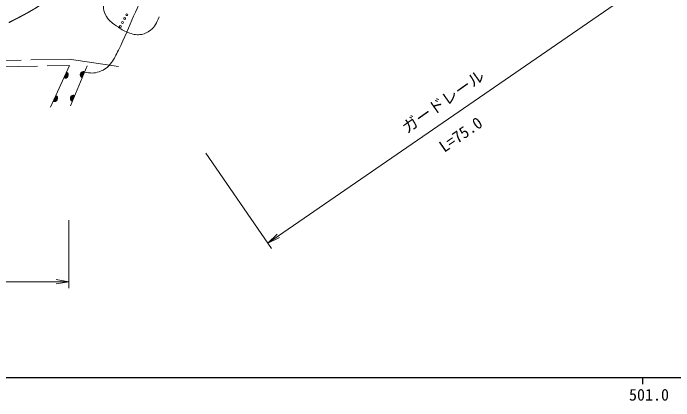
# Model space of a CAD drawing. Units: millimetres, scale not verified. Extents: x 40000 to 680000, y 20000 to 380000.
# Drawn here: x 469985 to 572861, y 201383 to 261813 of the extents above; entities that cross this region are included whole.
import ezdxf
from ezdxf.enums import TextEntityAlignment as Align

# ---------------------------------------------------------------- set-up
doc = ezdxf.new("R2010")
doc.units = ezdxf.units.MM
doc.header["$LTSCALE"] = 1000
doc.linetypes.add('CHAIN', pattern=[18.5, 12, -1.5, 3.5, -1.5])
doc.linetypes.add('DASHED', pattern=[7.5, 6, -1.5])
for name, color, linetype, lineweight in [('M-BMK', 2, 'CHAIN', 13), ('M-STR-HTXT', 7, 'Continuous', 13), ('M-TTL-BAND', 7, 'Continuous', 25), ('M-WORK', 1, 'Continuous', 13)]:
    doc.layers.add(name, color=color, linetype=linetype, lineweight=lineweight)
doc.styles.add('ＭＳ ゴシック', font='')
doc.styles.get('ＭＳ ゴシック').set_extended_font_data('MS Gothic')

# ---------------------------------------------------------------- blocks, each defined once
blk = doc.blocks.new('open_arrow')
at = {"color": 0, "linetype": 'Continuous', "lineweight": -2}
blk.add_lwpolyline([(7.5, 1.25), (0, 0), (7.5, -1.25)], dxfattribs=at)

msp = doc.modelspace()

# ---------------------------------------------------------------- linework, layer by layer
at = {"layer": 'M-BMK'}
msp.add_open_spline([(479426, 266729), (475334, 263862), (474194, 262852), (470497, 260962), (469703, 260556), (469268, 260308), (468448, 259958), (465612, 258749), (463840, 258569), (460838, 257868), (459252, 257497), (458320, 257511), (456698, 257366), (451975, 256943), (449307, 257034), (444572, 256780), (439393, 256503), (436500, 256165), (431317, 255986), (428199, 255878), (426446, 255883), (423330, 256028), (416432, 256347), (412550, 256598), (405726, 257658), (396791, 259047), (393570, 260198), (383292, 263372)], degree=3, knots=[0, 0, 0, 0, 1, 1, 1, 2, 2, 2, 3, 3, 3, 4, 4, 4, 5, 5, 5, 6, 6, 6, 7, 7, 7, 8, 8, 8, 9, 9, 9, 9], dxfattribs=at)
at = {"layer": 'M-STR-HTXT'}
for p, q in [((566226, 264963), (509636, 225968)), ((499978, 239985), (510204, 225144)), ((478671, 229532), (478671, 218949)), ((242315, 219949), (478671, 219949))]:
    msp.add_line(p, q, dxfattribs=at)
at = {"layer": 'M-TTL-BAND'}
for p, q in [((40000, 205000), (579000, 205000)), ((568000, 205000), (568000, 204000))]:
    msp.add_line(p, q, dxfattribs=at)
at = {"layer": 'M-WORK'}
for p, q in [((478721, 254658), (486377, 253487)), ((475773, 247162), (478728, 253657)), ((481516, 253601), (478895, 247385))]:
    msp.add_line(p, q, dxfattribs=at)
at = {"layer": 'M-WORK', "linetype": 'DASHED'}
for points in [[(478721, 254658), (421780, 253508), (400594, 255794), (394852, 256714), (382246, 260545)], [(382039, 259938), (393253, 256491), (395413, 255813), (422801, 252551), (478728, 253657)]]:
    msp.add_lwpolyline(points, dxfattribs=at)
at = {"layer": 'M-WORK'}
for centre in [(487682, 261579), (487005, 260354), (487343, 260967), (486666, 259742)]:
    msp.add_circle(centre, 150, dxfattribs=at)
for centre, radius, start, end in [((478051, 252168), 500, 245.53752, 65.53752), ((478051, 252168), 400, 245.53752, 65.53752), ((478051, 252168), 300, 245.53752, 65.53752), ((478051, 252168), 200, 245.53752, 65.53752), ((478051, 252168), 100, 245.53752, 65.53752), ((480933, 252219), 500, 67.14338, 247.14338), ((480933, 252219), 400, 67.14338, 247.14338), ((480933, 252219), 300, 67.14338, 247.14338), ((480933, 252219), 200, 67.14338, 247.14338), ((480933, 252219), 100, 67.14338, 247.14338), ((476394, 248527), 500, 245.53752, 65.53752), ((479379, 248533), 500, 67.14338, 247.14338), ((476394, 248527), 400, 245.53752, 65.53752), ((476394, 248527), 300, 245.53752, 65.53752), ((476394, 248527), 200, 245.53752, 65.53752), ((476394, 248527), 100, 245.53752, 65.53752), ((479379, 248533), 400, 67.14338, 247.14338), ((479379, 248533), 300, 67.14338, 247.14338), ((479379, 248533), 200, 67.14338, 247.14338), ((479379, 248533), 100, 67.14338, 247.14338)]:
    msp.add_arc(centre, radius, start, end, dxfattribs=at)
for points in [[(481098, 252609), (482031, 252468), (482542, 252397), (483389, 252687), (484262, 252987), (484717, 253373), (485281, 254104), (485814, 254795), (485973, 255277), (486368, 256055), (488415, 260090), (489005, 262639), (491320, 266526), (492654, 268767), (493041, 270547), (495261, 271917), (495650, 272157), (495974, 271970), (496431, 271973), (498774, 271985), (499725, 271368), (502230, 270439)], [(484199, 264883), (484093, 264455), (484086, 264287), (484057, 263900), (483981, 262879), (483966, 262189), (484503, 261317), (485005, 260504), (485527, 260217), (486306, 259663), (486959, 259198), (487365, 258966), (488127, 258715), (488821, 258487), (489269, 258367), (489985, 258511), (490562, 258627), (490865, 258819), (491342, 259161), (492125, 259724), (492281, 260279), (492699, 261224)]]:
    msp.add_open_spline(points, degree=3, knots=[0, 0, 0, 0, 1, 1, 1, 2, 2, 2, 3, 3, 3, 4, 4, 4, 5, 5, 5, 6, 6, 6, 7, 7, 7, 7], dxfattribs=at)

# ---------------------------------------------------------------- block references
at = {"layer": 'M-STR-HTXT', "xscale": 267, "yscale": 267}
for p, rotation in [((509636, 225968), 34.6), ((478671, 219949), 180)]:
    msp.add_blockref('open_arrow', p, dxfattribs=dict(at, rotation=rotation))

# ---------------------------------------------------------------- texts
at = {"layer": 'M-STR-HTXT', "style": 'ＭＳ ゴシック'}
msp.add_text('ガードレール', height=1833, rotation=35.232, dxfattribs=at).set_placement((531649, 242536), align=Align.BOTTOM_LEFT)
msp.add_text('L=75.0', height=1833, rotation=34.57, dxfattribs=at).set_placement((540505, 241696), align=Align.BOTTOM_CENTER)
at = {"layer": 'M-TTL-BAND', "style": 'ＭＳ ゴシック'}
msp.add_text('501.0', height=1833, dxfattribs=at).set_placement((569000, 200863), align=Align.BOTTOM_CENTER)

doc.saveas('drawing.dxf')
